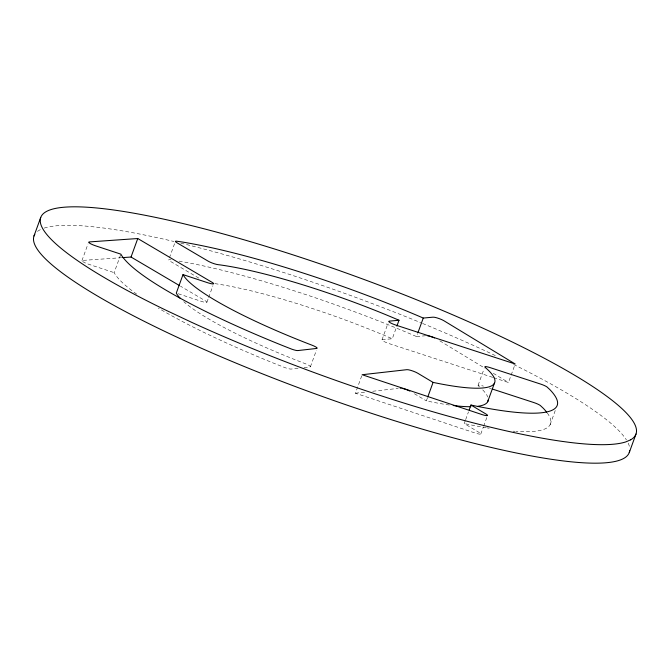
<?xml version="1.0" encoding="UTF-8"?>
<svg xmlns="http://www.w3.org/2000/svg" width="670" height="670" viewBox="0 0 670 670"><rect width="100%" height="100%" fill="white"/><g stroke="black" fill="none" stroke-linecap="round" stroke-linejoin="round"><path stroke-width="0.5" stroke-dasharray="3.35 2.51" d="M81.958 260.58L87.979 244.022M136.68 294.147A232.875 38.433 20 0 1 114.143 272.648L120.876 254.156M169.41 257.866L174.719 243.26M206.896 302.312L208.311 298.418M208.663 297.447L212.918 285.763M310.403 366.783L316.424 350.226M465.29 420.618L464.226 423.541L479.586 432.728A6.65 1.097 20 0 1 475.382 433.105L355.418 393.223L361.792 375.694M382.009 339.791L388.031 323.233M492.659 377.352L389.002 343.568A6.65 1.097 20 0 1 382.444 339.648L392.277 338.752L396.523 327.069M178.999 261.099A232.875 38.433 20 0 1 416.531 336.558L417.594 333.635M449.302 405.007A166.344 27.453 20 0 1 426.346 400.886L427.41 397.963M465.65 419.646L468.481 411.857M478.095 385.267L484.117 368.718M480.8 434.018L483.288 427.2M483.64 426.229L486.83 417.469M493.639 377.679L508.455 382.503L514.828 364.974M550.095 424.721L555.765 409.144M298.058 368.282L291.098 369.07A6.65 1.097 20 0 1 282.958 366.85L275.697 363.994A232.875 38.433 20 0 1 158.321 308.108M304.029 367.604L310.001 366.934A6.65 1.097 20 0 0 304.925 363.55L302.338 362.562A166.344 27.453 20 0 1 183.764 301.684M355.418 393.223L365.602 392.067M372.729 391.263L398.189 388.391M416.531 336.558L426.363 335.662M121.722 257.682L82.393 260.437A6.65 1.097 20 0 0 88.951 264.357L114.143 272.648M489.343 388.064L491.319 388.709M178.22 293.745L201.477 301.399A6.65 1.097 20 0 0 205.673 301.023L180.498 286.182M198.781 278.1L169.996 261.132A6.65 1.097 20 0 1 171.043 259.859M414.403 393.742L426.346 400.886M439.796 340.829L483.489 367.353M493.296 373.299L508.455 382.503M479.502 386.816L478.556 386.029A6.65 1.097 20 0 1 483.422 386.129M214.869 283.628A166.344 27.453 20 0 1 392.277 338.752M482.735 389.898A166.344 27.453 20 0 1 487.735 397.009M547.248 412.929A232.875 38.433 20 0 1 515.942 431.38M515.021 431.321A232.875 38.433 20 0 1 513.128 431.179M489.184 428.222A232.875 38.433 20 0 1 487.232 427.904M486.253 427.745A232.875 38.433 20 0 1 464.226 423.541M37.486 231.418A316.717 52.277 20 0 1 40.811 229.416M44.178 228.102A316.717 52.277 20 0 1 173.907 241.485M180.833 243.151A316.717 52.277 20 0 1 420.768 322.706M422.569 323.451A316.717 52.277 20 0 1 497.475 356.608M513.622 364.472A316.717 52.277 20 0 1 626.425 439.939M628.184 443.121A316.717 52.277 20 0 1 629.473 446.798"/><path stroke-width="1" d="M34.003 235.966L40.736 217.465M122.752 257.607L131.035 257.029L137.769 238.528L212.407 282.522A6.65 1.097 20 0 1 208.203 282.899L183.019 274.608L176.285 293.108A166.344 27.453 20 0 0 180.531 298.602M396.883 326.097L399.01 320.252A166.344 27.453 20 0 0 219.802 264.868L218.152 264.675A6.65 1.097 20 0 1 208.219 261.191L176.729 242.632A6.65 1.097 20 0 1 177.776 241.359L182.768 242.096A232.875 38.433 20 0 1 423.264 318.057L433.096 317.161A6.65 1.097 20 0 1 443.858 320.712L515.188 364.003L395.736 325.067A6.65 1.097 20 0 1 389.178 321.148L399.01 320.252M417.946 332.663L423.264 318.057M427.762 396.992L433.08 382.386A166.344 27.453 20 0 0 486.236 368.316L485.289 367.529A6.65 1.097 20 0 1 490.155 367.629L540.539 384.052A6.65 1.097 20 0 1 547.633 387.545L549.911 389.664A232.875 38.433 20 0 1 470.96 405.04L469.193 409.914M487.676 401.732L494.41 383.232M629.264 452.535L635.997 434.034M137.769 238.528L89.127 241.937A6.65 1.097 20 0 0 95.684 245.857L120.876 254.156A232.875 38.433 20 0 0 282.43 345.494L289.691 348.35A6.65 1.097 20 0 0 297.832 350.569L316.734 348.434A6.65 1.097 20 0 0 311.659 345.05L309.071 344.062A166.344 27.453 20 0 1 183.019 274.608M492.308 389.027L533.806 402.553A6.65 1.097 20 0 1 540.899 406.045L543.177 408.164A232.875 38.433 20 0 1 546.67 412.167M131.035 257.029L179.594 285.646M433.08 382.386L417.72 373.207A6.65 1.097 20 0 0 406.958 369.664L362.152 374.723L482.115 414.604A6.65 1.097 20 0 0 486.319 414.228L470.96 405.04M488.212 399.889A166.344 27.453 20 0 1 478.037 406.246M470.926 406.715A166.344 27.453 20 0 1 453.205 405.517M427.184 335.695A6.65 1.097 20 0 1 434.562 337.931M400.225 388.156A6.65 1.097 20 0 1 401.045 388.19M402.209 388.382A6.65 1.097 20 0 1 409.839 391.079M629.691 450.751A316.717 52.277 20 0 1 313.979 393.449A316.717 52.277 20 0 1 34.806 234.316M630.638 439.83L625.822 441.899A316.717 52.277 20 0 1 568.771 442.275L562.03 441.371A316.717 52.277 20 0 1 192.03 322.505L165.674 310.093A316.717 52.277 20 0 1 40.527 223.202L40.233 221.159A316.717 52.277 20 0 1 195.623 226.644L204.844 228.998A316.717 52.277 20 0 1 466.228 320.696L475.549 324.849A316.717 52.277 20 0 1 527.591 349.598L535.514 353.643A316.717 52.277 20 0 1 630.638 439.83"/></g></svg>
